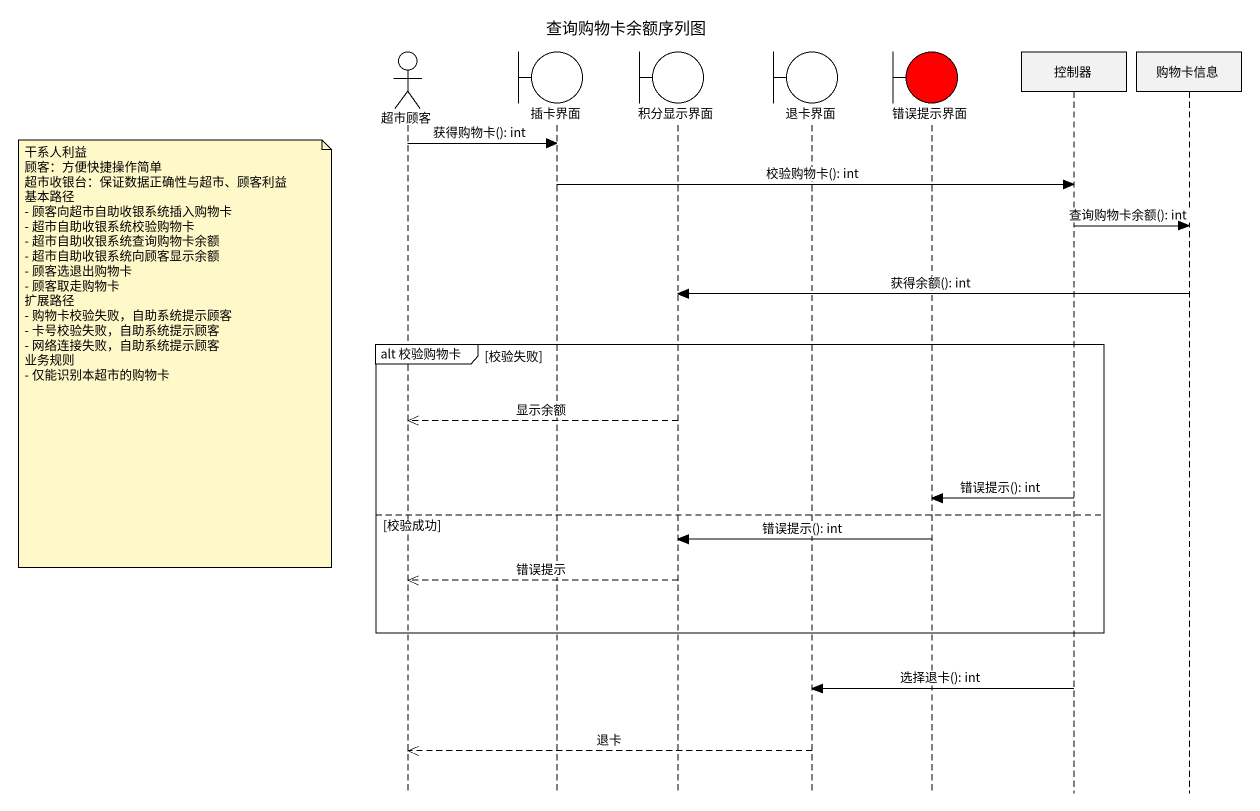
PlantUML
@startuml
title 查询购物卡余额序列图
hide footbox
actor 超市顾客
boundary 插卡界面
boundary 积分显示界面
boundary 退卡界面
boundary 错误提示界面 #FF0000
participant 控制器
participant 购物卡信息

超市顾客 -> 插卡界面 : 获得购物卡(): int
插卡界面 -> 控制器 : 校验购物卡(): int
控制器 -> 购物卡信息 : 查询购物卡余额(): int
购物卡信息 -> 积分显示界面 : 获得余额(): int
group alt 校验购物卡 [校验失败]
  note left of 超市顾客
    干系人利益
    顾客：方便快捷操作简单
    超市收银台：保证数据正确性与超市、顾客利益
    基本路径
    - 顾客向超市自助收银系统插入购物卡
    - 超市自助收银系统校验购物卡
    - 超市自助收银系统查询购物卡余额
    - 超市自助收银系统向顾客显示余额
    - 顾客选退出购物卡
    - 顾客取走购物卡
    扩展路径
    - 购物卡校验失败，自助系统提示顾客
    - 卡号校验失败，自助系统提示顾客
    - 网络连接失败，自助系统提示顾客
    业务规则
    - 仅能识别本超市的购物卡
  end note
  积分显示界面 -->> 超市顾客 : 显示余额
  控制器 -> 错误提示界面 : 错误提示(): int
else 校验成功
  错误提示界面 -> 积分显示界面 : 错误提示(): int
  积分显示界面 -->> 超市顾客 : 错误提示
end
控制器 -> 退卡界面 : 选择退卡(): int
退卡界面 -->> 超市顾客 : 退卡
@enduml
